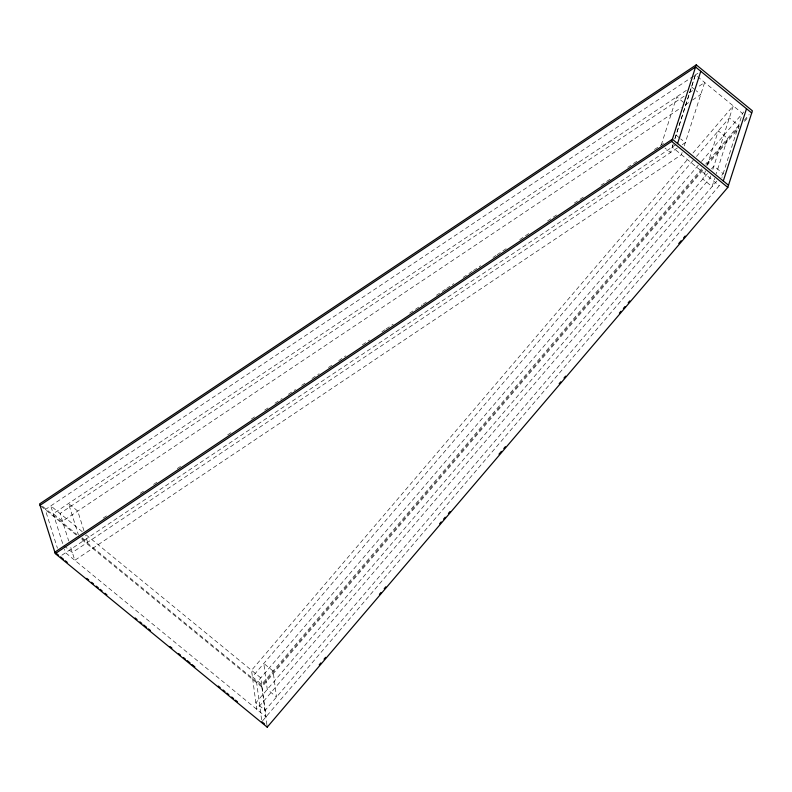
<?xml version="1.0" encoding="UTF-8"?>
<svg xmlns="http://www.w3.org/2000/svg" width="792" height="792" viewBox="0 0 792 792"><rect width="100%" height="100%" fill="white"/><g stroke="black" fill="none" stroke-linecap="round" stroke-linejoin="round"><path stroke-width="0.59" stroke-dasharray="3.96 2.97" d="M661.251 144.976L676.724 96.822L685.981 104.395M672.883 144.926L672.2 147.134L719.284 185.684M675.002 138.362L695.406 74.884L742.48 113.434L721.898 177.527M673.141 144.332L670.497 152.549L664.943 148.005M674.824 138.976L695.406 74.884M682.14 152.5L681.437 154.697L74.814 560.31L70.161 545.569M684.248 145.936L704.652 82.457L697.455 87.269M705.474 170.815L702.831 179.032L712.087 186.615L714.731 178.388M707.365 164.934L718.294 130.868L727.551 138.442L716.235 173.686M710.731 175.923L710.028 178.111L256.737 709.295L251.539 670.309L689.08 157.598M712.84 169.349L733.234 105.861L692.287 153.836M693.228 160.241L252.4 676.813L261.657 684.387L701.682 168.755M696.445 156.479L729.363 117.899L738.619 125.473L705.692 164.053M698.326 165.172L256.657 682.734L261.687 720.502M701.534 161.419L743.827 111.87M266.894 724.759L261.707 685.822L702.603 169.171M706.622 164.459L739.55 125.879M744.371 120.236L749.192 114.583M702.722 170.389L261.865 686.991L78.289 536.659M706.731 165.686L738.857 128.047M744.48 121.453L748.489 116.751M707.573 173.478L255.865 702.801L265.122 710.374L716.829 181.051M711.493 168.884L713.899 166.072L723.146 173.646L720.74 176.468M262.538 720.908L720.888 183.803M693.584 76.091L45.253 509.603L57.44 548.242M694.614 75.408L699.752 71.973M686.397 90.357L53.242 513.711L62.499 521.284L681.259 107.554M684.09 96.208L60.034 513.483L68.696 540.946M689.228 92.773L693.346 90.021M685.367 104.801L691.535 100.683M692.564 99.99L700.781 94.496L696.158 90.704M103.207 518.107L107.316 515.364M140.233 493.357L144.342 490.604M153.599 484.417L157.717 481.665M177.25 468.597L181.368 465.844M227.65 434.897L231.759 432.155M251.302 419.087L255.42 416.335M264.677 410.147L268.785 407.395M274.953 403.267L282.16 398.455M288.328 394.327L295.525 389.515M301.693 385.387L305.811 382.635M311.979 378.517L319.176 373.695M328.433 367.508L332.551 364.756M338.719 360.637L345.916 355.816M362.38 344.817L369.577 340.006M381.912 331.749L385.001 329.69M386.031 328.997L393.228 324.185M409.682 313.187L422.027 304.93M423.057 304.247L427.165 301.495M436.422 295.307L445.678 289.11M446.708 288.427L453.905 283.615M463.162 277.428L472.418 271.23M473.448 270.547L480.645 265.736M492.99 257.479L496.079 255.42M497.099 254.727L507.385 247.856M519.73 239.6L531.046 232.036M547.5 221.037L558.806 213.474M574.24 203.158L585.545 195.594M600.979 185.279L612.285 177.715M627.719 167.399L639.025 159.835M654.459 149.52L665.765 141.956M61.875 555.202L676.536 144.203M677.408 147.936L72.349 552.509L64.023 545.688M682.219 144.718L685.308 142.649L680.674 138.867M691.535 86.922L695.227 89.951M676.051 135.076L679.754 138.105M82.279 531.699L50.787 505.9L63.093 544.926M86.1 534.828L260.786 677.893L265.983 716.869L65.558 552.737L64.449 549.222M82.051 537.758L87.605 542.302L85.417 535.362M42.471 506.286L76.933 534.511M81.724 538.431L261.707 685.822M40.996 506.118L77.329 535.877M265.894 716.235L266.518 716.74M83.952 530.739L77.755 511.087L68.508 503.504L78.359 534.729M273.062 671.022L263.805 663.448L267.27 689.436L276.517 697.01L273.062 671.022"/><path stroke-width="1.19" d="M55.282 553.598L671.675 141.441L696.267 64.845L752.4 110.821L727.808 187.407L267.211 727.155L55.282 553.598L39.6 503.93L696.267 64.845M677.576 143.54L700.781 71.28M723.304 180.982L746.5 108.732M319.216 664.854L320.819 662.973M324.037 659.211L325.641 657.33M379.408 594.327L381.011 592.446M384.219 588.684L385.823 586.803M439.6 523.789L441.203 521.908M443.609 519.087L445.213 517.206M448.421 513.444L450.034 511.563M498.98 454.202L501.395 451.381M503.801 448.559L505.405 446.678M559.172 383.675L560.776 381.793M563.983 378.031L565.597 376.15M619.364 313.137L620.968 311.256M623.373 308.435L624.977 306.553M628.195 302.792L629.798 300.911M678.754 243.55L681.16 240.728M683.565 237.907L685.169 236.026M40.046 505.336L695.574 67.023L751.707 112.989M728.501 185.239L672.358 139.253L54.816 552.173L58.648 555.301M671.675 141.441L727.808 187.407M60.558 556.865L63.429 559.221M65.34 560.786L67.251 562.35M86.803 578.368L88.724 579.932M91.595 582.288L93.505 583.852M96.376 586.199L98.287 587.763M100.198 589.337L102.109 590.901M104.98 593.248L106.89 594.822M135.125 617.938L137.036 619.502M139.907 621.849L141.817 623.413M143.728 624.987L146.599 627.333M148.51 628.898L150.421 630.462M170.023 646.519L171.933 648.084M178.636 653.568L180.546 655.133M183.417 657.489L185.328 659.053M187.239 660.617L190.11 662.963M192.02 664.538L194.891 666.884M218.295 686.05L220.206 687.614M223.077 689.971L224.987 691.535M226.898 693.099L228.819 694.663M231.68 697.01L233.59 698.574M235.501 700.148L237.422 701.712M261.845 721.72L264.449 723.848M267.053 725.977L267.211 727.155"/></g></svg>
